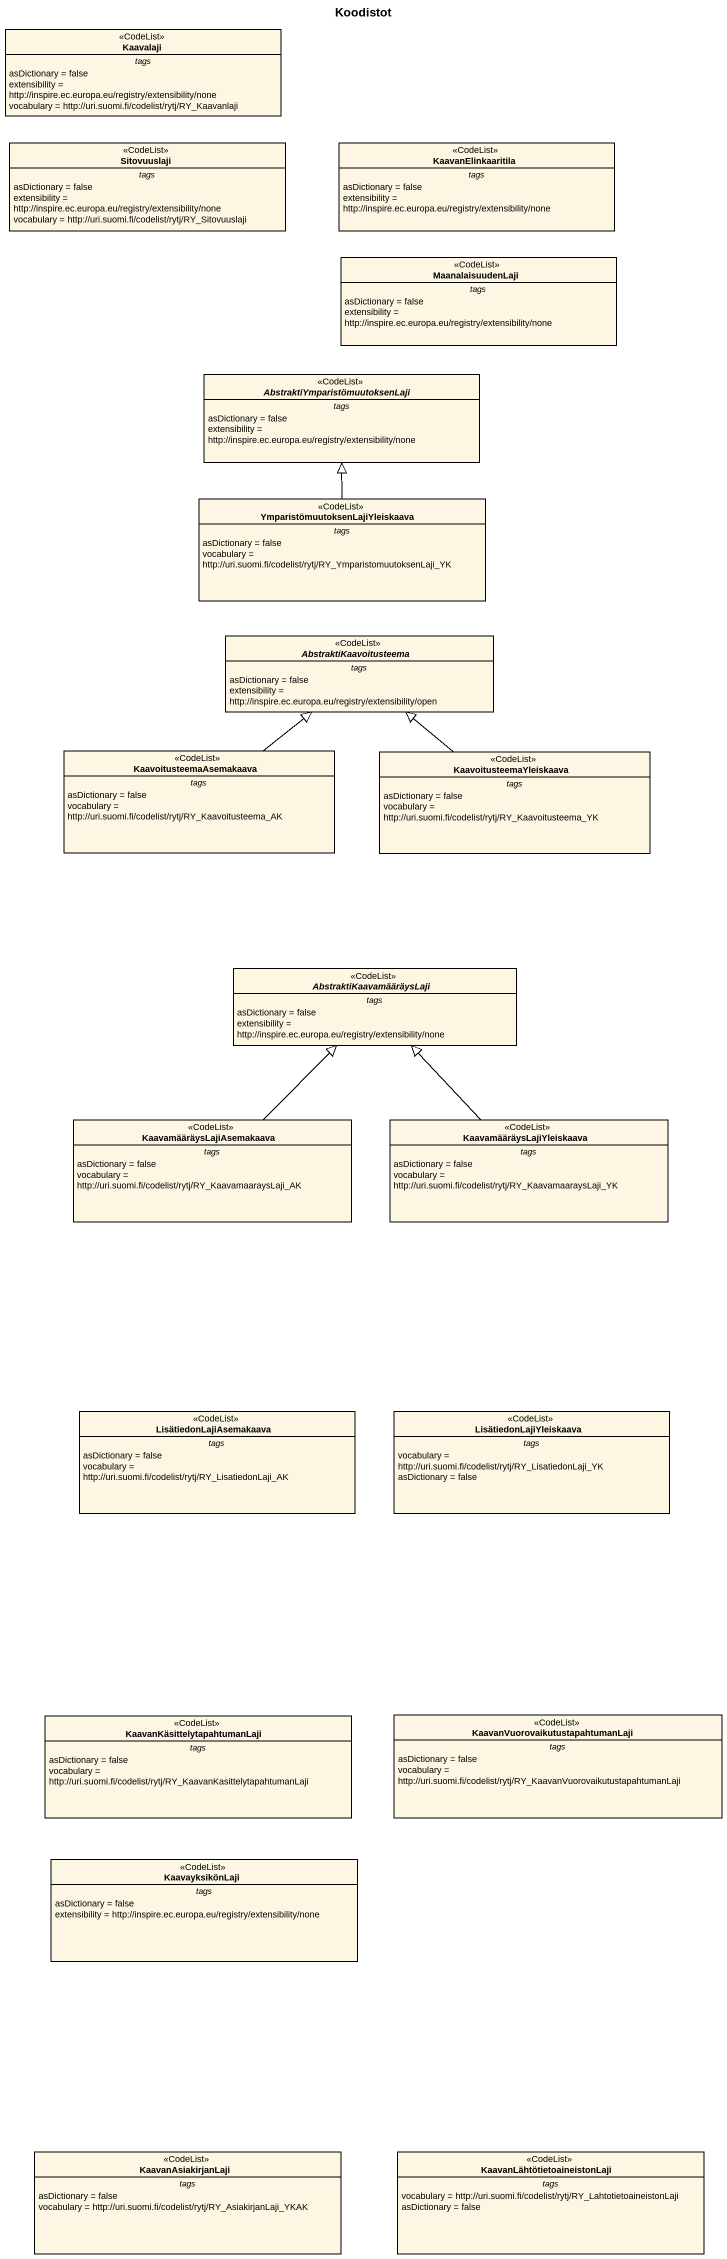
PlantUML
@startuml
title Koodistot
hide circle
hide empty members
class Kaavalaji <<CodeList>> {
  -- tags --
  asDictionary = false
  extensibility = http://inspire.ec.europa.eu/registry/extensibility/none
  vocabulary = http://uri.suomi.fi/codelist/rytj/RY_Kaavanlaji
}
class Sitovuuslaji <<CodeList>> {
  -- tags --
  asDictionary = false
  extensibility = http://inspire.ec.europa.eu/registry/extensibility/none
  vocabulary = http://uri.suomi.fi/codelist/rytj/RY_Sitovuuslaji
}
class KaavanElinkaaritila <<CodeList>> {
  -- tags --
  asDictionary = false
  extensibility = http://inspire.ec.europa.eu/registry/extensibility/none
}
class MaanalaisuudenLaji <<CodeList>> {
  -- tags --
  asDictionary = false
  extensibility = http://inspire.ec.europa.eu/registry/extensibility/none
}
abstract class "AbstraktiYmparistömuutoksenLaji" as AbstraktiYmparistömuutoksenL <<CodeList>> {
  -- tags --
  asDictionary = false
  extensibility = http://inspire.ec.europa.eu/registry/extensibility/none
}
class "YmparistömuutoksenLajiYleiskaava" as YmparistömuutoksenLajiYleisk <<CodeList>> {
  -- tags --
  asDictionary = false
  vocabulary = http://uri.suomi.fi/codelist/rytj/RY_YmparistomuutoksenLaji_YK
}
abstract class AbstraktiKaavoitusteema <<CodeList>> {
  -- tags --
  asDictionary = false
  extensibility = http://inspire.ec.europa.eu/registry/extensibility/open
}
class KaavoitusteemaAsemakaava <<CodeList>> {
  -- tags --
  asDictionary = false
  vocabulary = http://uri.suomi.fi/codelist/rytj/RY_Kaavoitusteema_AK
}
class KaavoitusteemaYleiskaava <<CodeList>> {
  -- tags --
  asDictionary = false
  vocabulary = http://uri.suomi.fi/codelist/rytj/RY_Kaavoitusteema_YK
}
abstract class AbstraktiKaavamääräysLaji <<CodeList>> {
  -- tags --
  asDictionary = false
  extensibility = http://inspire.ec.europa.eu/registry/extensibility/none
}
class KaavamääräysLajiAsemakaava <<CodeList>> {
  -- tags --
  asDictionary = false
  vocabulary = http://uri.suomi.fi/codelist/rytj/RY_KaavamaaraysLaji_AK
}
class KaavamääräysLajiYleiskaava <<CodeList>> {
  -- tags --
  asDictionary = false
  vocabulary = http://uri.suomi.fi/codelist/rytj/RY_KaavamaaraysLaji_YK
}
class LisätiedonLajiAsemakaava <<CodeList>> {
  -- tags --
  asDictionary = false
  vocabulary = http://uri.suomi.fi/codelist/rytj/RY_LisatiedonLaji_AK
}
class LisätiedonLajiYleiskaava <<CodeList>> {
  -- tags --
  vocabulary = http://uri.suomi.fi/codelist/rytj/RY_LisatiedonLaji_YK
  asDictionary = false
}
class "KaavanKäsittelytapahtumanLaji" as KaavanKäsittelytapahtumanLaj <<CodeList>> {
  -- tags --
  asDictionary = false
  vocabulary = http://uri.suomi.fi/codelist/rytj/RY_KaavanKasittelytapahtumanLaji
}
class "KaavanVuorovaikutustapahtumanLaji" as KaavanVuorovaikutustapahtuma <<CodeList>> {
  -- tags --
  asDictionary = false
  vocabulary = http://uri.suomi.fi/codelist/rytj/RY_KaavanVuorovaikutustapahtumanLaji
}
class KaavayksikönLaji <<CodeList>> {
  -- tags --
  asDictionary = false
  extensibility = http://inspire.ec.europa.eu/registry/extensibility/none
}
class KaavanAsiakirjanLaji <<CodeList>> {
  -- tags --
  asDictionary = false
  vocabulary = http://uri.suomi.fi/codelist/rytj/RY_AsiakirjanLaji_YKAK
}
class "KaavanLähtötietoaineistonLaji" as KaavanLähtötietoaineistonLaj <<CodeList>> {
  -- tags --
  vocabulary = http://uri.suomi.fi/codelist/rytj/RY_LahtotietoaineistonLaji
  asDictionary = false
}
YmparistömuutoksenLajiYleisk -up-|> AbstraktiYmparistömuutoksenL
KaavoitusteemaAsemakaava -up-|> AbstraktiKaavoitusteema
KaavoitusteemaYleiskaava -up-|> AbstraktiKaavoitusteema
KaavamääräysLajiAsemakaava -up-|> AbstraktiKaavamääräysLaji
KaavamääräysLajiYleiskaava -up-|> AbstraktiKaavamääräysLaji
@enduml
